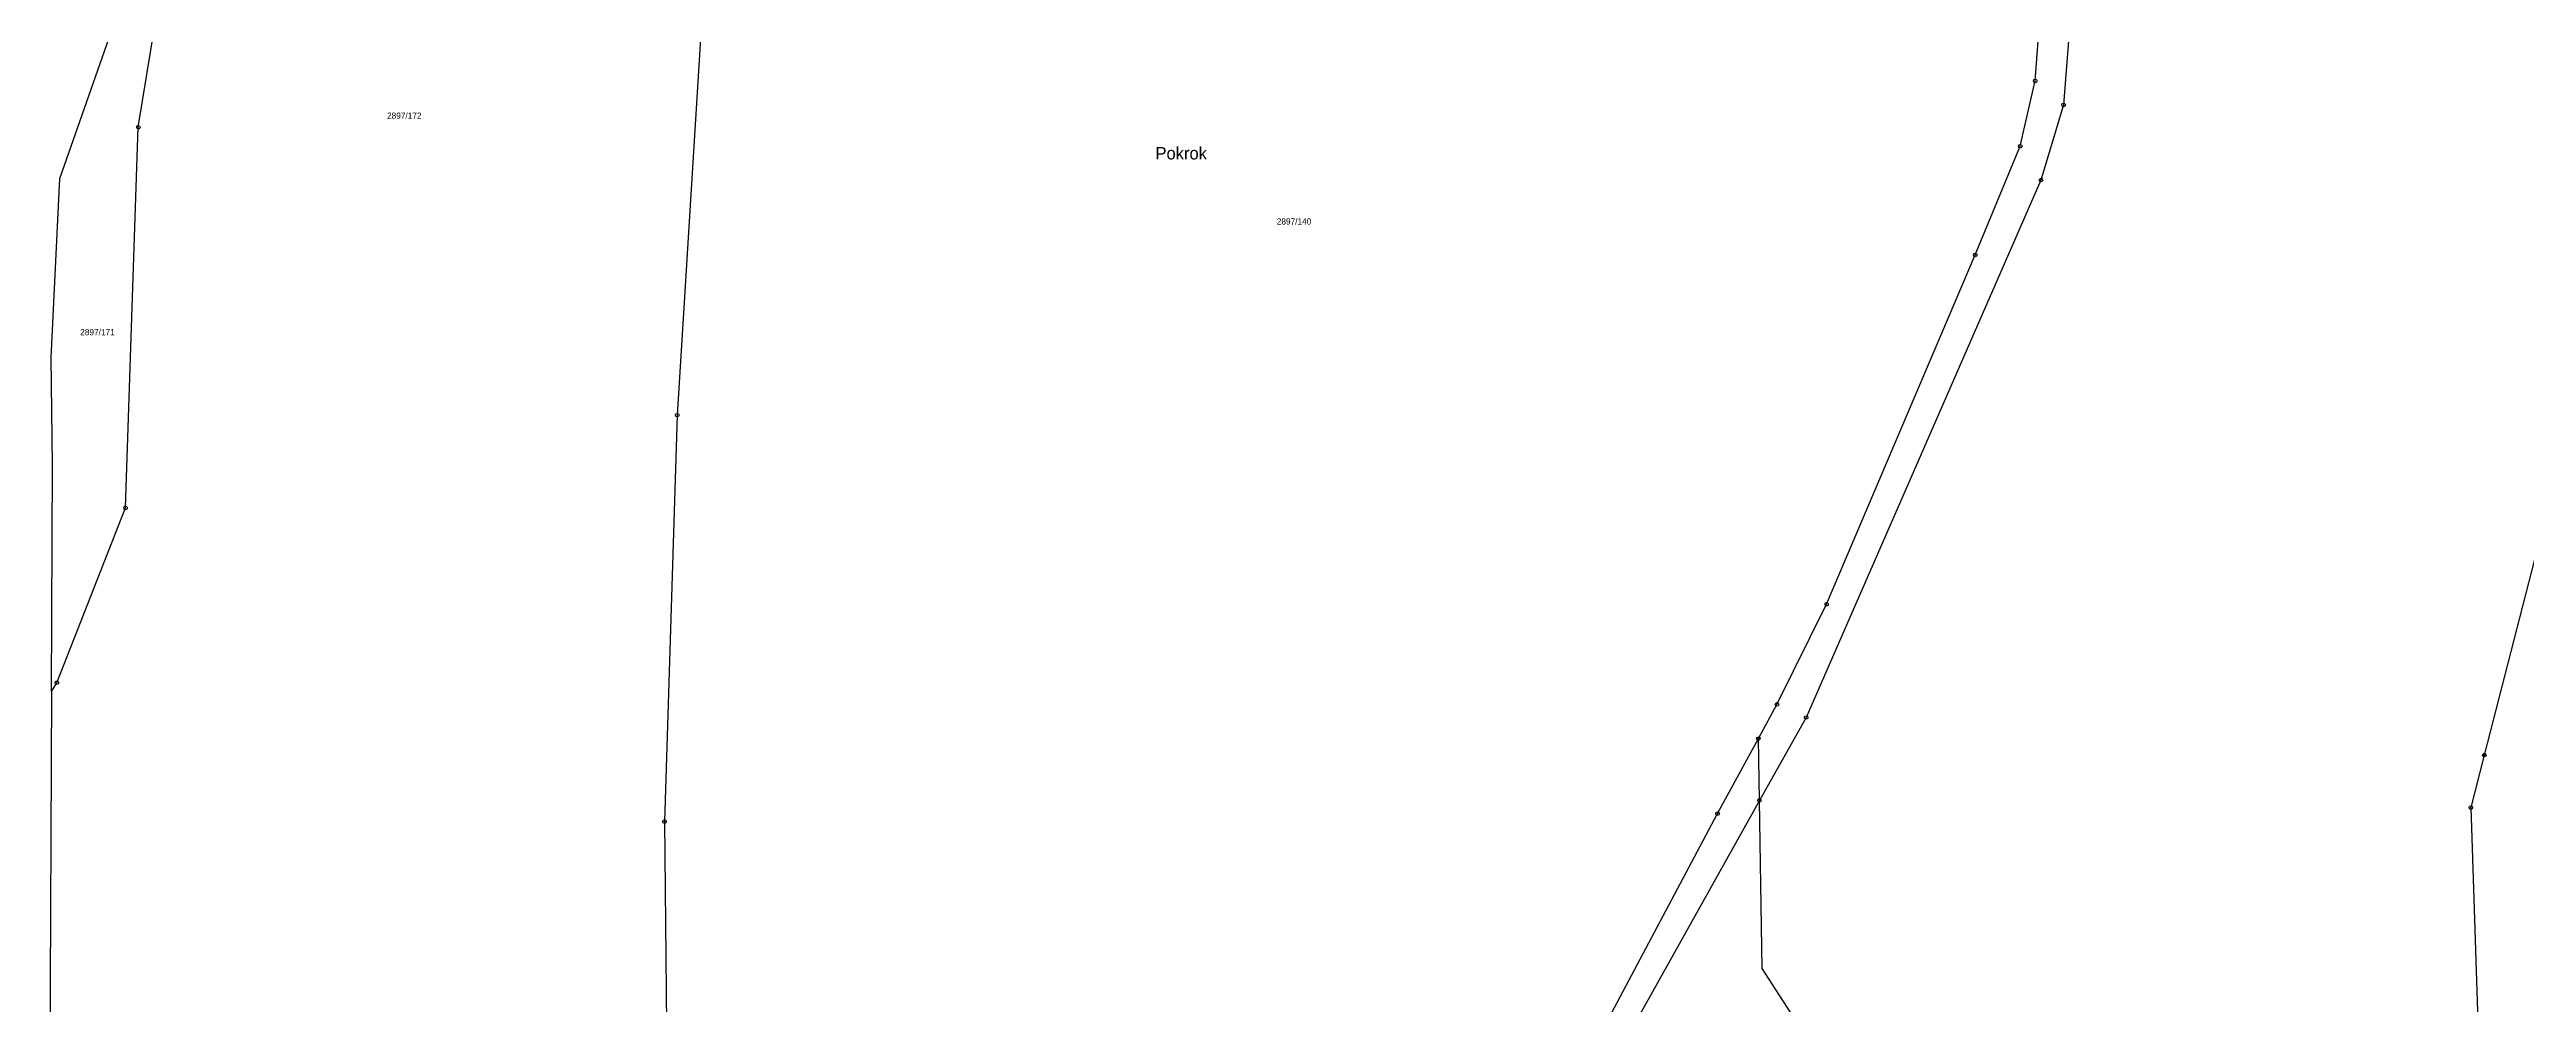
# Model space of a CAD drawing. Extents: x -784124 to -780570, y -980818 to -976926.
# Drawn here: x -783789 to -783108, y -979767 to -979505 of the extents above; entities that cross this region are included whole.
import ezdxf
from ezdxf.enums import TextEntityAlignment as Align

# ---------------------------------------------------------------- set-up
doc = ezdxf.new("R2010")
doc.units = 0
doc.header["$LTSCALE"] = 3.138375
doc.header["$MEASUREMENT"] = 0
doc.linetypes.add('0_206_2', pattern=[0])
for name, color, linetype in [('1006', 1, 'CONTINUOUS'), ('105', 1, 'CONTINUOUS'), ('18', 1, 'CONTINUOUS'), ('20600', 1, 'CONTINUOUS'), ('20602', 1, 'CONTINUOUS'), ('21900', 1, 'CONTINUOUS')]:
    doc.layers.add(name, color=color, linetype=linetype)

# ---------------------------------------------------------------- blocks, each defined once
blk = doc.blocks.new('1_05$19')
at = {"layer": '105', "color": 3, "linetype": 'Continuous'}
for radius in [0.5, 0.0303]:
    blk.add_circle((0, 0), radius, dxfattribs=at)

msp = doc.modelspace()

# ---------------------------------------------------------------- linework, layer by layer
at = {"layer": '20600', "color": 3, "linetype": 'Continuous'}
for q in [(-783788.13, -979618.84), (-783788.92, -979803.31)]:
    msp.add_line((-783788.4, -979681.09), q, dxfattribs=at)
at = {"layer": '20602', "color": 3, "linetype": '0_206_2'}
msp.add_lwpolyline([(-783788.13, -979618.84), (-783788.44, -979589.4), (-783786.08, -979540.23), (-783768.25, -979489.22)], dxfattribs=at)
at = {"layer": '21900', "color": 3, "linetype": 'Continuous'}
for p, q in [((-783764.53, -979526.14), (-783754.01, -979461.87)), ((-783319.16, -979710.97), (-783319.44, -979694.02))]:
    msp.add_line(p, q, dxfattribs=at)
for points in [[(-783330.56, -979125.43), (-783323.77, -979141.3), (-783318.46, -979161.26), (-783310.52, -979205.55), (-783306, -979235.56), (-783301.19, -979276.73), (-783294.11, -979310.37), (-783282.69, -979348.99), (-783236.67, -979488.54), (-783234.13, -979501.2), (-783235.57, -979520.02), (-783241.79, -979540.65), (-783306.33, -979688.21), (-783319.16, -979710.97)], [(-783188.36, -979161.06), (-783180.3, -979215.74), (-783176.87, -979228.54), (-783161.4, -979279.17), (-783152.95, -979313.97), (-783128.02, -979401.98), (-783128.63, -979435.3), (-783101.04, -979510.52), (-783086.24, -979514.87), (-783079.3, -979538.2), (-783102.15, -979629.2), (-783119.98, -979698.52), (-783123.69, -979712.95), (-783117.7, -979894.89)], [(-783587.89, -979249.53), (-783597.59, -979355.9), (-783608.31, -979473.65), (-783616.47, -979605.2), (-783619.99, -979716.8), (-783619.43, -979772.77)], [(-783319.44, -979694.02), (-783314.32, -979684.62), (-783300.68, -979657.11), (-783259.84, -979561.2), (-783247.5, -979531.34), (-783243.38, -979513.41), (-783242.48, -979501.32), (-783244.46, -979491.07), (-783254.01, -979462.66), (-783288.86, -979357.54), (-783303.29, -979309.87), (-783307.37, -979292.04)], [(-783788.4, -979681.09), (-783786.91, -979678.67), (-783768.04, -979630.67), (-783764.53, -979526.14)], [(-783385.59, -979819.2), (-783366.81, -979782.69), (-783330.64, -979714.6), (-783319.44, -979694.02)], [(-783319.16, -979710.97), (-783361.03, -979785.97), (-783379.75, -979821.85), (-783388.04, -979844.86), (-783392.24, -979867.42), (-783392.41, -979879.89), (-783388.53, -979894.76), (-783379.85, -979907.84), (-783373.95, -979911.4), (-783372.56, -979909.46), (-783367.76, -979911.87), (-783360.78, -979911.52), (-783346.8, -979909.36), (-783288.47, -979896.18), (-783220.44, -979883.2), (-783209.32, -979875.3), (-783197.59, -979874.42), (-783124.7, -979889.32)], [(-783124.7, -979889.32), (-783127.44, -979838.28), (-783198.98, -979825.65), (-783304.85, -979778.09), (-783318.4, -979757.09), (-783319.16, -979710.97)]]:
    msp.add_lwpolyline(points, dxfattribs=at)

# ---------------------------------------------------------------- block references
at = {"layer": '105', "color": 0, "linetype": 'ByBlock'}
for p in [(-783243.38, -979513.41), (-783235.57, -979520.02), (-783764.53, -979526.14), (-783247.5, -979531.34), (-783241.79, -979540.65), (-783259.84, -979561.2), (-783616.47, -979605.2), (-783768.04, -979630.67), (-783300.68, -979657.11), (-783786.91, -979678.67), (-783314.32, -979684.62), (-783306.33, -979688.21), (-783319.44, -979694.02), (-783119.98, -979698.52), (-783619.99, -979716.8), (-783330.64, -979714.6), (-783319.16, -979710.97), (-783123.69, -979712.95)]:
    msp.add_blockref('1_05$19', p, dxfattribs=at)

# ---------------------------------------------------------------- texts
at = {"layer": '1006', "color": 255, "linetype": 'Continuous'}
msp.add_text('Pokrok', height=3.4, dxfattribs=at).set_placement((-783478, -979536), align=Align.BOTTOM_CENTER)
at = {"layer": '18', "color": 255, "linetype": 'Continuous'}
for s, p in [('2897/172', (-783691.46, -979524.32)), ('2897/140', (-783447, -979553.37)), ('2897/171', (-783775.75, -979583.77))]:
    msp.add_text(s, height=1.7, dxfattribs=at).set_placement(p, align=Align.BOTTOM_CENTER)

doc.saveas('drawing.dxf')
